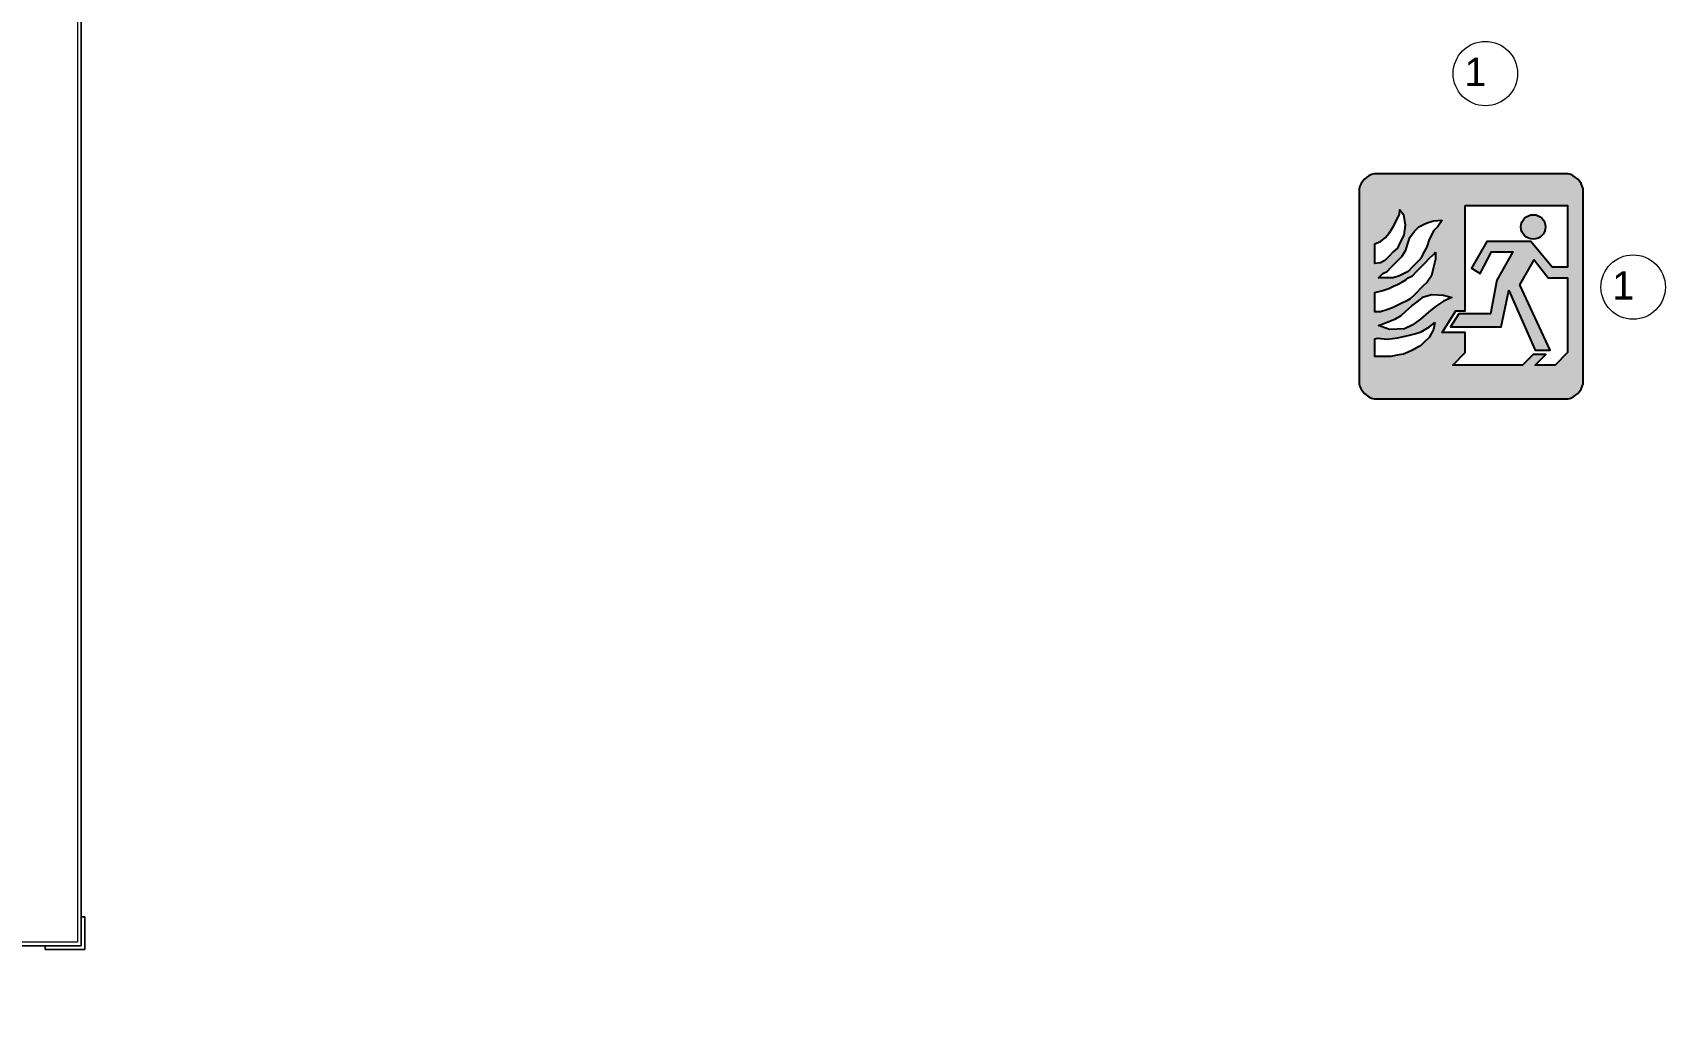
# Model space of a CAD drawing. Header units: inches. Extents: x 0.9 to 36.3, y 0.7 to 23.3.
# Drawn here: x 20.31 to 21.066, y 10.626 to 11.084 of the extents above; entities that cross this region are included whole.
import ezdxf

# ---------------------------------------------------------------- set-up
doc = ezdxf.new("R2010")
doc.units = ezdxf.units.IN
doc.layers.add('Numbering Force Flow Fan', color=255, linetype='Continuous', lineweight=0)
doc.layers.add('Numbering Signages', color=82, linetype='Continuous', lineweight=0)
doc.layers.add('PDF_Geometry', color=7, linetype='Continuous', lineweight=9, true_color=0x777777)
doc.layers.add('Signages', color=82, linetype='Continuous')
doc.styles.get("Standard").update_dxf_attribs({"font": 'arial.ttf'})

msp = doc.modelspace()

# ---------------------------------------------------------------- hatches: boundary and pattern name
at = {"layer": 'Signages', "linetype": 'ByBlock', "ltscale": 0.001, "transparency": 33554559}
h = msp.add_hatch(color=256, dxfattribs=at)
h.paths.add_polyline_path([(21.0281, 11.01175, 0.273363), (21.02116, 11.01869), (20.93126, 11.01869, 0.273363), (20.92432, 11.01175), (20.92432, 10.92139, 0.273363), (20.93126, 10.91444), (21.02116, 10.91444, 0.273363), (21.0281, 10.92139)])
h.paths.add_polyline_path([(21.00541, 10.97878), (21.01191, 10.97058), (21.02094, 10.97058), (21.02094, 10.93593), (21.01523, 10.93011), (21.00591, 10.93011), (21.01076, 10.93506), (21.00493, 10.93506), (21.00007, 10.93011), (20.96779, 10.93011), (20.9735, 10.93593), (20.9735, 10.94526), (20.96283, 10.94526), (20.96913, 10.95524), (20.9735, 10.95524), (20.9735, 11.004), (21.02094, 11.004), (21.02094, 10.97551), (21.0138, 10.97551), (21.00381, 10.98728), (20.98349, 10.98728), (20.97641, 10.97503), (20.98043, 10.97252), (20.98561, 10.98258), (20.99549, 10.98258), (20.9881, 10.96942), (20.98524, 10.95377), (20.97058, 10.95377), (20.96665, 10.94787), (20.99022, 10.94787), (20.99364, 10.96462), (21.00593, 10.93704), (21.01279, 10.93704), (20.99878, 10.9673)], flags=16)
h.paths.add_polyline_path([(20.99933, 10.99405, -1), (21.01068, 10.99405, -1)], flags=0)
h.paths.add_polyline_path([(20.9673, 10.96135), (20.9634, 10.95977), (20.95967, 10.95727), (20.95656, 10.95464), (20.95277, 10.95135), (20.94887, 10.9486), (20.94532, 10.94695), (20.93843, 10.94665), (20.9333, 10.94848), (20.93653, 10.9497), (20.93936, 10.95077), (20.94127, 10.95149), (20.9438, 10.95306), (20.94606, 10.95507), (20.94875, 10.95747), (20.95131, 10.95934), (20.95424, 10.96166), (20.95809, 10.96282), (20.96346, 10.96251)], flags=16)
h.paths.add_polyline_path([(20.95979, 10.97921), (20.95884, 10.97545), (20.95784, 10.9715), (20.95581, 10.96857), (20.95391, 10.96664), (20.94997, 10.96267), (20.94804, 10.96071), (20.94608, 10.95971), (20.94409, 10.95871), (20.94015, 10.95673), (20.93721, 10.95574), (20.93427, 10.95476), (20.93158, 10.95476), (20.93158, 10.96367), (20.93527, 10.96461), (20.93819, 10.96562), (20.94021, 10.96657), (20.94213, 10.96747), (20.94411, 10.96855), (20.94603, 10.96959), (20.94701, 10.97047), (20.94905, 10.97147), (20.95093, 10.97342), (20.9529, 10.97544), (20.95488, 10.97743), (20.95685, 10.9794), (20.95882, 10.98136), (20.95975, 10.98238)], flags=16)
h.paths.add_polyline_path([(20.96079, 10.99432), (20.95884, 10.99224), (20.95783, 10.99027), (20.95681, 10.98829), (20.95586, 10.98533), (20.95489, 10.98336), (20.95393, 10.9814), (20.95295, 10.97942), (20.95095, 10.97742), (20.94898, 10.97546), (20.94701, 10.9735), (20.94311, 10.9715), (20.94015, 10.97052), (20.93332, 10.97047), (20.93538, 10.97245), (20.93729, 10.97344), (20.93923, 10.97538), (20.94218, 10.97835), (20.94407, 10.98037), (20.94596, 10.98336), (20.94694, 10.98638), (20.94785, 10.98918), (20.94998, 10.9921), (20.95207, 10.99406), (20.95416, 10.99513), (20.95593, 10.99604), (20.95888, 10.99695), (20.96276, 10.99714)], flags=16)
h.paths.add_polyline_path([(20.95947, 10.94988), (20.95876, 10.94653), (20.95682, 10.94292), (20.95486, 10.94099), (20.95286, 10.93903), (20.951, 10.93803), (20.94902, 10.93699), (20.94703, 10.93604), (20.94496, 10.93509), (20.94197, 10.93462), (20.93904, 10.93407), (20.93158, 10.93406), (20.93158, 10.94225), (20.93283, 10.94262), (20.93744, 10.94205), (20.94206, 10.94279), (20.94707, 10.94375), (20.95015, 10.94461), (20.95314, 10.94544), (20.95545, 10.94689), (20.95692, 10.94781)], flags=16)
h.paths.add_polyline_path([(20.94502, 10.99031), (20.94309, 10.98633), (20.9421, 10.98429), (20.94019, 10.98247), (20.93819, 10.98045), (20.93625, 10.97849), (20.93431, 10.97739), (20.93158, 10.97707), (20.93158, 10.98624), (20.9343, 10.98732), (20.93646, 10.98909), (20.93821, 10.99117), (20.94015, 10.99414), (20.94118, 10.99615), (20.94313, 11.00001), (20.94317, 11.00199), (20.94491, 10.99986), (20.94564, 10.99495)], flags=16)

# ---------------------------------------------------------------- linework, layer by layer
at = {"layer": 'Numbering Force Flow Fan', "linetype": 'ByBlock', "ltscale": 0.001}
msp.add_circle((20.98283, 11.06507), 0.01492, dxfattribs=at)
at = {"layer": 'Numbering Signages', "linetype": 'ByBlock', "ltscale": 0.001}
msp.add_circle((21.05127, 10.96622), 0.01492, dxfattribs=at)
at = {"layer": 'PDF_Geometry', "linetype": 'ByBlock'}
for points in [[(20.26584, 12.44949), (20.33084, 12.44949), (20.33084, 12.35783), (20.33084, 12.16117), (20.33084, 12.03618), (20.35917, 12.03618), (20.3925, 12.03618), (20.3925, 11.93785), (20.38084, 11.93785), (20.33084, 11.93785), (20.33084, 11.14955), (20.55583, 11.14955), (20.5925, 11.14955), (20.5925, 11.10121), (20.56583, 11.10121), (20.33084, 11.10121), (20.33084, 10.6629), (20.23751, 10.6629)], [(19.48587, 10.66123), (20.33251, 10.66123), (20.33251, 11.10121)], [(20.33084, 11.10121), (20.33084, 10.6629), (19.48587, 10.6629)], [(20.33251, 10.67457), (20.33251, 11.09955), (20.5925, 11.09955), (20.33084, 11.09955), (20.33084, 11.10121), (20.5925, 11.10121), (20.5925, 11.09955), (20.5925, 11.09788), (20.33251, 11.09788), (20.33251, 10.67457), (20.33251, 10.66123), (20.31584, 10.66123), (20.31584, 10.65957), (20.33417, 10.65957), (20.33417, 10.67457), (20.33251, 10.67457), (20.33417, 10.67457), (20.33417, 10.65957), (20.31584, 10.65957), (20.31584, 10.66123)], [(19.48754, 10.6629), (19.48754, 10.62623), (19.48754, 10.66123), (20.31584, 10.66123), (19.48921, 10.66123), (19.48921, 10.62623), (19.48754, 10.62623), (19.48587, 10.62623)]]:
    msp.add_lwpolyline(points, dxfattribs=at)
at = {"layer": 'Signages', "linetype": 'ByBlock', "elevation": -2.7249}
for points in [[(21.0281, 11.01175, 0.273363), (21.02116, 11.01869), (20.93126, 11.01869, 0.273363), (20.92432, 11.01175), (20.92432, 10.92139, 0.273363), (20.93126, 10.91444), (21.02116, 10.91444, 0.273363), (21.0281, 10.92139), (21.0281, 11.01175, 0.273363)], [(21.01068, 10.99405, -1), (20.99933, 10.99405, -1), (21.01068, 10.99405, -1)]]:
    msp.add_lwpolyline(points, format="xyb", close=True, dxfattribs=at)
for points in [[(20.9735, 11.004), (21.02094, 11.004), (21.02094, 10.97551), (21.0138, 10.97551), (21.00381, 10.98728), (20.98349, 10.98728), (20.97641, 10.97503), (20.98043, 10.97252), (20.98561, 10.98258), (20.99549, 10.98258), (20.9881, 10.96942), (20.98524, 10.95377), (20.97058, 10.95377), (20.96665, 10.94787), (20.99022, 10.94787), (20.99364, 10.96462), (21.00593, 10.93704), (21.01279, 10.93704), (20.99878, 10.9673), (21.00541, 10.97878), (21.01191, 10.97058), (21.02094, 10.97058), (21.02094, 10.93593), (21.01523, 10.93011), (21.00591, 10.93011), (21.01076, 10.93506), (21.00493, 10.93506), (21.00007, 10.93011), (20.96779, 10.93011), (20.9735, 10.93593), (20.9735, 10.94526), (20.96283, 10.94526), (20.96913, 10.95524), (20.9735, 10.95524), (20.9735, 11.004)], [(20.94491, 10.99986), (20.94564, 10.99495), (20.94502, 10.99031), (20.94309, 10.98633), (20.9421, 10.98429), (20.94019, 10.98247), (20.93819, 10.98045), (20.93625, 10.97849), (20.93431, 10.97739), (20.93158, 10.97707), (20.93158, 10.98624), (20.9343, 10.98732), (20.93646, 10.98909), (20.93821, 10.99117), (20.94015, 10.99414), (20.94118, 10.99615), (20.94313, 11.00001), (20.94317, 11.00199), (20.94491, 10.99986)], [(20.96276, 10.99714), (20.96079, 10.99432), (20.95884, 10.99224), (20.95783, 10.99027), (20.95681, 10.98829), (20.95586, 10.98533), (20.95489, 10.98336), (20.95393, 10.9814), (20.95295, 10.97942), (20.95095, 10.97742), (20.94898, 10.97546), (20.94701, 10.9735), (20.94311, 10.9715), (20.94015, 10.97052), (20.93332, 10.97047), (20.93538, 10.97245), (20.93729, 10.97344), (20.93923, 10.97538), (20.94218, 10.97835), (20.94407, 10.98037), (20.94596, 10.98336), (20.94694, 10.98638), (20.94785, 10.98918), (20.94998, 10.9921), (20.95207, 10.99406), (20.95416, 10.99513), (20.95593, 10.99604), (20.95888, 10.99695), (20.96276, 10.99714)], [(20.95975, 10.98238), (20.95979, 10.97921), (20.95884, 10.97545), (20.95784, 10.9715), (20.95581, 10.96857), (20.95391, 10.96664), (20.94997, 10.96267), (20.94804, 10.96071), (20.94608, 10.95971), (20.94409, 10.95871), (20.94015, 10.95673), (20.93721, 10.95574), (20.93427, 10.95476), (20.93158, 10.95476), (20.93158, 10.96367), (20.93527, 10.96461), (20.93819, 10.96562), (20.94021, 10.96657), (20.94213, 10.96747), (20.94411, 10.96855), (20.94603, 10.96959), (20.94701, 10.97047), (20.94905, 10.97147), (20.95093, 10.97342), (20.9529, 10.97544), (20.95488, 10.97743), (20.95685, 10.9794), (20.95882, 10.98136), (20.95975, 10.98238)], [(20.95809, 10.96282), (20.96346, 10.96251), (20.9673, 10.96135), (20.9634, 10.95977), (20.95967, 10.95727), (20.95656, 10.95464), (20.95277, 10.95135), (20.94887, 10.9486), (20.94532, 10.94695), (20.93843, 10.94665), (20.9333, 10.94848), (20.93653, 10.9497), (20.93936, 10.95077), (20.94127, 10.95149), (20.9438, 10.95306), (20.94606, 10.95507), (20.94875, 10.95747), (20.95131, 10.95934), (20.95424, 10.96166), (20.95809, 10.96282)], [(20.95947, 10.94988), (20.95876, 10.94653), (20.95682, 10.94292), (20.95486, 10.94099), (20.95286, 10.93903), (20.951, 10.93803), (20.94902, 10.93699), (20.94703, 10.93604), (20.94496, 10.93509), (20.94197, 10.93462), (20.93904, 10.93407), (20.93158, 10.93406), (20.93158, 10.94225), (20.93283, 10.94262), (20.93744, 10.94205), (20.94206, 10.94279), (20.94707, 10.94375), (20.95015, 10.94461), (20.95314, 10.94544), (20.95545, 10.94689), (20.95692, 10.94781), (20.95947, 10.94988)]]:
    msp.add_lwpolyline(points, close=True, dxfattribs=at)

# ---------------------------------------------------------------- texts
at = {"layer": 'Numbering Force Flow Fan', "linetype": 'ByBlock', "ltscale": 0.001}
msp.add_text('1', height=0.01309, dxfattribs=at).set_placement((20.97314, 11.05931))
at = {"layer": 'Numbering Signages', "linetype": 'ByBlock', "ltscale": 0.001}
msp.add_text('1', height=0.01309, dxfattribs=at).set_placement((21.04158, 10.96047))

doc.saveas('drawing.dxf')
